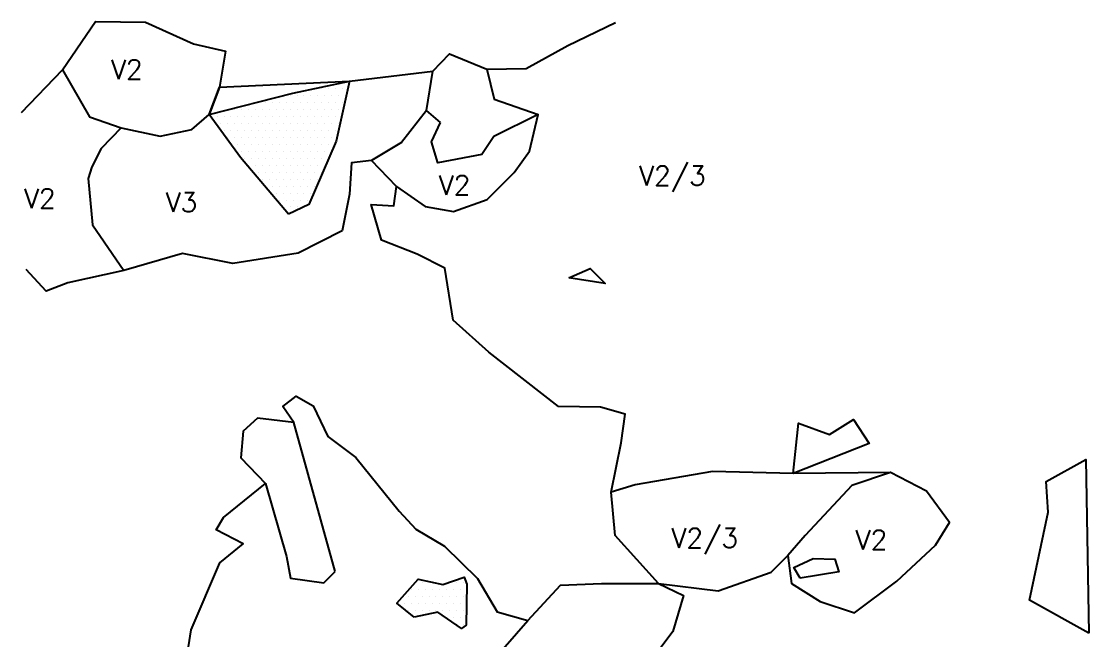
# Model space of a CAD drawing. Header units: metres. Extents: x 0.38 to 3.37, y -16.46 to -13.19.
# Drawn here: x 1.417 to 3.336, y -14.305 to -13.191 of the extents above; entities that cross this region are included whole.
import ezdxf

# ---------------------------------------------------------------- set-up
doc = ezdxf.new("R2010")
doc.units = ezdxf.units.M
doc.header["$LTSCALE"] = 25
doc.header["$MEASUREMENT"] = 0
doc.linetypes.add('GESTRICHELT', pattern=[0.75, 0.5, -0.25])
doc.layers.get('0').update_dxf_attribs({"linetype": 'CONTINUOUS'})
for name, color, linetype in [('BEFUND', 1, 'CONTINUOUS'), ('BEFUND_UNSICHER', 1, 'GESTRICHELT'), ('BEFUNDSCHRAFF', 1, 'CONTINUOUS'), ('STEINE', 4, 'CONTINUOUS'), ('STEINESCHRAFF', 4, 'CONTINUOUS')]:
    doc.layers.add(name, color=color, linetype=linetype)
doc.styles.get("Standard").update_dxf_attribs({"font": 'txt.shx'})

# ---------------------------------------------------------------- blocks, each defined once
blk = doc.blocks.new('*X1')
at = {"color": 0}
for p, q in [((194.375, -1331.25), (194.375, -1331.25)), ((195.625, -1331.25), (195.625, -1331.25)), ((196.875, -1331.25), (196.875, -1331.25)), ((198.125, -1331.25), (198.125, -1331.25)), ((199.375, -1331.25), (199.375, -1331.25)), ((184.375, -1333.75), (184.375, -1333.75)), ((185.625, -1333.75), (185.625, -1333.75)), ((186.875, -1333.75), (186.875, -1333.75)), ((188.125, -1333.75), (188.125, -1333.75)), ((188.75, -1332.5), (188.75, -1332.5)), ((189.375, -1333.75), (189.375, -1333.75)), ((190, -1332.5), (190, -1332.5)), ((190.625, -1333.75), (190.625, -1333.75)), ((191.25, -1332.5), (191.25, -1332.5)), ((191.875, -1333.75), (191.875, -1333.75)), ((192.5, -1332.5), (192.5, -1332.5)), ((193.125, -1333.75), (193.125, -1333.75)), ((193.75, -1332.5), (193.75, -1332.5)), ((194.375, -1333.75), (194.375, -1333.75)), ((195, -1332.5), (195, -1332.5)), ((195.625, -1333.75), (195.625, -1333.75)), ((196.25, -1332.5), (196.25, -1332.5)), ((196.875, -1333.75), (196.875, -1333.75)), ((197.5, -1332.5), (197.5, -1332.5)), ((198.125, -1333.75), (198.125, -1333.75)), ((198.75, -1332.5), (198.75, -1332.5)), ((199.375, -1333.75), (199.375, -1333.75)), ((200, -1332.5), (200, -1332.5)), ((180, -1335), (180, -1335)), ((181.25, -1335), (181.25, -1335)), ((182.5, -1335), (182.5, -1335)), ((183.75, -1335), (183.75, -1335)), ((185, -1335), (185, -1335)), ((186.25, -1335), (186.25, -1335)), ((187.5, -1335), (187.5, -1335)), ((188.75, -1335), (188.75, -1335)), ((190, -1335), (190, -1335)), ((191.25, -1335), (191.25, -1335)), ((192.5, -1335), (192.5, -1335)), ((193.75, -1335), (193.75, -1335)), ((195, -1335), (195, -1335)), ((196.25, -1335), (196.25, -1335)), ((197.5, -1335), (197.5, -1335)), ((198.75, -1335), (198.75, -1335)), ((176.875, -1336.25), (176.875, -1336.25)), ((177.5, -1337.5), (177.5, -1337.5)), ((178.125, -1336.25), (178.125, -1336.25)), ((178.75, -1337.5), (178.75, -1337.5)), ((179.375, -1336.25), (179.375, -1336.25)), ((180, -1337.5), (180, -1337.5)), ((180.625, -1336.25), (180.625, -1336.25)), ((181.25, -1337.5), (181.25, -1337.5)), ((181.875, -1336.25), (181.875, -1336.25)), ((182.5, -1337.5), (182.5, -1337.5)), ((183.125, -1336.25), (183.125, -1336.25)), ((183.75, -1337.5), (183.75, -1337.5)), ((184.375, -1336.25), (184.375, -1336.25)), ((185, -1337.5), (185, -1337.5)), ((185.625, -1336.25), (185.625, -1336.25)), ((186.25, -1337.5), (186.25, -1337.5)), ((186.875, -1336.25), (186.875, -1336.25)), ((187.5, -1337.5), (187.5, -1337.5)), ((188.125, -1336.25), (188.125, -1336.25)), ((188.75, -1337.5), (188.75, -1337.5)), ((189.375, -1336.25), (189.375, -1336.25)), ((190, -1337.5), (190, -1337.5)), ((190.625, -1336.25), (190.625, -1336.25)), ((191.25, -1337.5), (191.25, -1337.5)), ((191.875, -1336.25), (191.875, -1336.25)), ((192.5, -1337.5), (192.5, -1337.5)), ((193.125, -1336.25), (193.125, -1336.25)), ((193.75, -1337.5), (193.75, -1337.5)), ((194.375, -1336.25), (194.375, -1336.25)), ((195, -1337.5), (195, -1337.5)), ((195.625, -1336.25), (195.625, -1336.25)), ((196.25, -1337.5), (196.25, -1337.5)), ((196.875, -1336.25), (196.875, -1336.25)), ((197.5, -1337.5), (197.5, -1337.5)), ((198.125, -1336.25), (198.125, -1336.25)), ((198.75, -1337.5), (198.75, -1337.5)), ((178.125, -1338.75), (178.125, -1338.75)), ((179.375, -1338.75), (179.375, -1338.75)), ((180.625, -1338.75), (180.625, -1338.75)), ((181.875, -1338.75), (181.875, -1338.75)), ((183.125, -1338.75), (183.125, -1338.75)), ((184.375, -1338.75), (184.375, -1338.75)), ((185.625, -1338.75), (185.625, -1338.75)), ((186.875, -1338.75), (186.875, -1338.75)), ((188.125, -1338.75), (188.125, -1338.75)), ((189.375, -1338.75), (189.375, -1338.75)), ((190.625, -1338.75), (190.625, -1338.75)), ((191.875, -1338.75), (191.875, -1338.75)), ((193.125, -1338.75), (193.125, -1338.75)), ((194.375, -1338.75), (194.375, -1338.75)), ((195.625, -1338.75), (195.625, -1338.75)), ((196.875, -1338.75), (196.875, -1338.75)), ((198.125, -1338.75), (198.125, -1338.75)), ((178.75, -1340), (178.75, -1340)), ((179.375, -1341.25), (179.375, -1341.25)), ((180, -1340), (180, -1340)), ((180.625, -1341.25), (180.625, -1341.25)), ((181.25, -1340), (181.25, -1340)), ((181.875, -1341.25), (181.875, -1341.25)), ((182.5, -1340), (182.5, -1340)), ((183.125, -1341.25), (183.125, -1341.25)), ((183.75, -1340), (183.75, -1340)), ((184.375, -1341.25), (184.375, -1341.25)), ((185, -1340), (185, -1340)), ((185.625, -1341.25), (185.625, -1341.25)), ((186.25, -1340), (186.25, -1340)), ((186.875, -1341.25), (186.875, -1341.25)), ((187.5, -1340), (187.5, -1340)), ((188.125, -1341.25), (188.125, -1341.25)), ((188.75, -1340), (188.75, -1340)), ((189.375, -1341.25), (189.375, -1341.25)), ((190, -1340), (190, -1340)), ((190.625, -1341.25), (190.625, -1341.25)), ((191.25, -1340), (191.25, -1340)), ((191.875, -1341.25), (191.875, -1341.25)), ((192.5, -1340), (192.5, -1340)), ((193.125, -1341.25), (193.125, -1341.25)), ((193.75, -1340), (193.75, -1340)), ((194.375, -1341.25), (194.375, -1341.25)), ((195, -1340), (195, -1340)), ((195.625, -1341.25), (195.625, -1341.25)), ((196.25, -1340), (196.25, -1340)), ((196.875, -1341.25), (196.875, -1341.25)), ((197.5, -1340), (197.5, -1340)), ((181.25, -1342.5), (181.25, -1342.5)), ((181.875, -1343.75), (181.875, -1343.75)), ((182.5, -1342.5), (182.5, -1342.5)), ((183.125, -1343.75), (183.125, -1343.75)), ((183.75, -1342.5), (183.75, -1342.5)), ((184.375, -1343.75), (184.375, -1343.75)), ((185, -1342.5), (185, -1342.5)), ((185.625, -1343.75), (185.625, -1343.75)), ((186.25, -1342.5), (186.25, -1342.5)), ((186.875, -1343.75), (186.875, -1343.75)), ((187.5, -1342.5), (187.5, -1342.5)), ((188.125, -1343.75), (188.125, -1343.75)), ((188.75, -1342.5), (188.75, -1342.5)), ((189.375, -1343.75), (189.375, -1343.75)), ((190, -1342.5), (190, -1342.5)), ((190.625, -1343.75), (190.625, -1343.75)), ((191.25, -1342.5), (191.25, -1342.5)), ((191.875, -1343.75), (191.875, -1343.75)), ((192.5, -1342.5), (192.5, -1342.5)), ((193.125, -1343.75), (193.125, -1343.75)), ((193.75, -1342.5), (193.75, -1342.5)), ((194.375, -1343.75), (194.375, -1343.75)), ((195, -1342.5), (195, -1342.5)), ((195.625, -1343.75), (195.625, -1343.75)), ((196.25, -1342.5), (196.25, -1342.5)), ((196.875, -1343.75), (196.875, -1343.75)), ((197.5, -1342.5), (197.5, -1342.5)), ((182.5, -1345), (182.5, -1345)), ((183.75, -1345), (183.75, -1345)), ((185, -1345), (185, -1345)), ((186.25, -1345), (186.25, -1345)), ((187.5, -1345), (187.5, -1345)), ((188.75, -1345), (188.75, -1345)), ((190, -1345), (190, -1345)), ((191.25, -1345), (191.25, -1345)), ((192.5, -1345), (192.5, -1345)), ((193.75, -1345), (193.75, -1345)), ((195, -1345), (195, -1345)), ((196.25, -1345), (196.25, -1345)), ((184.375, -1346.25), (184.375, -1346.25)), ((185, -1347.5), (185, -1347.5)), ((185.625, -1346.25), (185.625, -1346.25)), ((186.25, -1347.5), (186.25, -1347.5)), ((186.875, -1346.25), (186.875, -1346.25)), ((187.5, -1347.5), (187.5, -1347.5)), ((188.125, -1346.25), (188.125, -1346.25)), ((188.75, -1347.5), (188.75, -1347.5)), ((189.375, -1346.25), (189.375, -1346.25)), ((190, -1347.5), (190, -1347.5)), ((190.625, -1346.25), (190.625, -1346.25)), ((191.25, -1347.5), (191.25, -1347.5)), ((191.875, -1346.25), (191.875, -1346.25)), ((192.5, -1347.5), (192.5, -1347.5)), ((193.125, -1346.25), (193.125, -1346.25)), ((193.75, -1347.5), (193.75, -1347.5)), ((194.375, -1346.25), (194.375, -1346.25)), ((195, -1347.5), (195, -1347.5)), ((195.625, -1346.25), (195.625, -1346.25)), ((185.625, -1348.75), (185.625, -1348.75)), ((186.875, -1348.75), (186.875, -1348.75)), ((188.125, -1348.75), (188.125, -1348.75)), ((189.375, -1348.75), (189.375, -1348.75)), ((190.625, -1348.75), (190.625, -1348.75)), ((191.875, -1348.75), (191.875, -1348.75)), ((193.125, -1348.75), (193.125, -1348.75)), ((194.375, -1348.75), (194.375, -1348.75)), ((187.5, -1350), (187.5, -1350)), ((188.125, -1351.25), (188.125, -1351.25)), ((188.75, -1350), (188.75, -1350)), ((189.375, -1351.25), (189.375, -1351.25)), ((190, -1350), (190, -1350)), ((190.625, -1351.25), (190.625, -1351.25)), ((191.25, -1350), (191.25, -1350)), ((191.875, -1351.25), (191.875, -1351.25)), ((192.5, -1350), (192.5, -1350)), ((193.125, -1351.25), (193.125, -1351.25)), ((193.75, -1350), (193.75, -1350)), ((188.75, -1352.5), (188.75, -1352.5)), ((190, -1352.5), (190, -1352.5)), ((191.25, -1352.5), (191.25, -1352.5)), ((213.75, -1420), (213.75, -1420)), ((215, -1420), (215, -1420)), ((218.75, -1420), (218.75, -1420)), ((220, -1420), (220, -1420)), ((221.25, -1420), (221.25, -1420)), ((211.875, -1421.25), (211.875, -1421.25)), ((213.125, -1421.25), (213.125, -1421.25)), ((214.375, -1421.25), (214.375, -1421.25)), ((215.625, -1421.25), (215.625, -1421.25)), ((216.875, -1421.25), (216.875, -1421.25)), ((218.125, -1421.25), (218.125, -1421.25)), ((219.375, -1421.25), (219.375, -1421.25)), ((220.625, -1421.25), (220.625, -1421.25)), ((209.375, -1423.75), (209.375, -1423.75)), ((210.625, -1423.75), (210.625, -1423.75)), ((211.25, -1422.5), (211.25, -1422.5)), ((211.875, -1423.75), (211.875, -1423.75)), ((212.5, -1422.5), (212.5, -1422.5)), ((213.125, -1423.75), (213.125, -1423.75)), ((213.75, -1422.5), (213.75, -1422.5)), ((214.375, -1423.75), (214.375, -1423.75)), ((215, -1422.5), (215, -1422.5)), ((215.625, -1423.75), (215.625, -1423.75)), ((216.25, -1422.5), (216.25, -1422.5)), ((216.875, -1423.75), (216.875, -1423.75)), ((217.5, -1422.5), (217.5, -1422.5)), ((218.125, -1423.75), (218.125, -1423.75)), ((218.75, -1422.5), (218.75, -1422.5)), ((219.375, -1423.75), (219.375, -1423.75)), ((220, -1422.5), (220, -1422.5)), ((220.625, -1423.75), (220.625, -1423.75)), ((221.25, -1422.5), (221.25, -1422.5)), ((211.25, -1425), (211.25, -1425)), ((212.5, -1425), (212.5, -1425)), ((213.75, -1425), (213.75, -1425)), ((215, -1425), (215, -1425)), ((216.25, -1425), (216.25, -1425)), ((217.5, -1425), (217.5, -1425)), ((218.125, -1426.25), (218.125, -1426.25)), ((218.75, -1425), (218.75, -1425)), ((219.375, -1426.25), (219.375, -1426.25)), ((220, -1425), (220, -1425)), ((220.625, -1426.25), (220.625, -1426.25)), ((221.25, -1425), (221.25, -1425)), ((220, -1427.5), (220, -1427.5)), ((221.25, -1427.5), (221.25, -1427.5))]:
    blk.add_line(p, q, dxfattribs=at)

msp = doc.modelspace()

# ---------------------------------------------------------------- linework, layer by layer
at = {"layer": 'BEFUND'}
for points in [[(1.4167, -13.355), (1.4909, -13.2785), (1.5503, -13.1912), (1.6399, -13.1926), (1.7263, -13.2317), (1.7838, -13.2447), (1.7733, -13.3093), (1.7547, -13.3586)], [(2.2541, -13.2769), (2.3248, -13.2757), (2.3999, -13.2348), (2.4856, -13.1934)], [(1.4909, -13.2785), (1.5394, -13.3627), (1.5963, -13.3828), (1.6665, -13.3974), (1.7236, -13.3854), (1.7547, -13.3586), (1.7733, -13.3093)], [(2.007, -13.2986), (2.1568, -13.281)], [(1.7733, -13.3093), (2.007, -13.2986)], [(2.1453, -13.3512), (2.1007, -13.409), (2.0466, -13.4414)], [(2.0912, -13.4879), (2.1429, -13.5243), (2.1938, -13.5332), (2.2545, -13.5116), (2.3031, -13.4629), (2.3308, -13.4244), (2.3463, -13.3588)], [(1.5963, -13.3828), (1.5605, -13.4198), (1.5435, -13.4528), (1.5368, -13.4737), (1.5446, -13.5572), (1.6012, -13.6394)], [(2.5624, -14.2023), (2.4849, -14.1159), (2.4776, -14.038), (2.4953, -13.949), (2.5027, -13.8976), (2.4585, -13.8847), (2.3831, -13.8838), (2.2578, -13.786), (2.1934, -13.7287), (2.1786, -13.6349), (2.1288, -13.6098), (2.0643, -13.5845), (2.0457, -13.5208), (2.0864, -13.523), (2.0912, -13.4879), (2.0466, -13.4414), (2.0104, -13.4458), (2.0071, -13.5018), (1.9936, -13.5679), (1.9145, -13.6078), (1.7968, -13.6266), (1.7068, -13.6089), (1.6012, -13.6394), (1.5003, -13.6614), (1.4611, -13.6765), (1.4251, -13.6371)], [(1.907, -13.9127), (1.8873, -13.8836), (1.9108, -13.8649), (1.9417, -13.8828), (1.968, -13.9374), (2.0182, -13.9753), (2.0961, -14.0719), (2.126, -14.1046), (2.1778, -14.1349), (2.2371, -14.1932), (2.2725, -14.2529), (2.3274, -14.2685)], [(2.8265, -14.1155), (2.7953, -14.1515), (2.8017, -14.2019), (2.8535, -14.2347), (2.915, -14.2549), (2.9916, -14.1977), (3.0611, -14.1333), (3.0863, -14.0922), (3.0448, -14.036), (2.9798, -14.0026), (2.9104, -14.0257), (2.8265, -14.1155)], [(1.5516, -14.7969), (1.5156, -14.7662), (1.5269, -14.752), (1.5573, -14.7756), (1.5776, -14.7889), (1.6016, -14.791), (1.6481, -14.7536), (1.7049, -14.678), (1.7163, -14.5299), (1.7068, -14.3847), (1.722, -14.2855), (1.7735, -14.1646), (1.8154, -14.1307), (1.7671, -14.1055), (1.7804, -14.0832), (1.8561, -14.0224)]]:
    msp.add_lwpolyline(points, dxfattribs=at)
at = {"layer": 'BEFUND_UNSICHER', "flags": 128}
for points in [[(2.9798, -14.0026), (2.8051, -14.0044), (2.6601, -14.0007), (2.5205, -14.0245), (2.4776, -14.038)], [(2.5624, -14.2023), (2.6698, -14.2155), (2.7651, -14.1814), (2.7953, -14.1515)]]:
    msp.add_lwpolyline(points, dxfattribs=at)
at = {"layer": 'STEINE'}
for points in [[(2.1706, -13.3732), (2.1453, -13.3512), (2.1568, -13.281), (2.187, -13.2496), (2.2541, -13.2769), (2.267, -13.3314), (2.3463, -13.3588), (2.2667, -13.3981), (2.2452, -13.4306), (2.1657, -13.4455), (2.1542, -13.4078), (2.1706, -13.3732)], [(1.897, -13.5379), (1.8109, -13.4362), (1.7547, -13.3586), (1.9051, -13.3201), (2.007, -13.2986), (1.9831, -13.4065), (1.9337, -13.5208), (1.897, -13.5379)], [(2.4015, -13.6523), (2.4398, -13.6356), (2.4666, -13.6627), (2.4015, -13.6523)], [(1.9811, -14.1803), (1.907, -13.9127), (1.8413, -13.9048), (1.8158, -13.9281), (1.8115, -13.9759), (1.8561, -14.0224), (1.8937, -14.1534), (1.9006, -14.1927), (1.9606, -14.2006), (1.9811, -14.1803)], [(2.8051, -14.0044), (2.8142, -13.9138), (2.8701, -13.9344), (2.9135, -13.9071), (2.9413, -13.95), (2.8051, -14.0044)], [(3.3364, -14.2914), (3.2297, -14.2319), (3.2635, -14.0737), (3.2597, -14.0187), (3.3312, -13.9788), (3.3364, -14.2914)], [(2.8175, -14.1923), (2.8064, -14.1734), (2.8406, -14.1568), (2.8798, -14.1585), (2.8873, -14.1809), (2.8175, -14.1923)], [(2.1233, -14.2624), (2.0923, -14.2373), (2.1307, -14.1942), (2.175, -14.2041), (2.2132, -14.1905), (2.2177, -14.2033), (2.2169, -14.2771), (2.2082, -14.2832), (2.1656, -14.2535), (2.1233, -14.2624)], [(2.2665, -14.3389), (2.3274, -14.2685), (2.3862, -14.2051), (2.4601, -14.2019), (2.5624, -14.2023), (2.6076, -14.2234), (2.5885, -14.2885), (2.5342, -14.3616), (2.4882, -14.3878)]]:
    msp.add_lwpolyline(points, dxfattribs=at)

# ---------------------------------------------------------------- block references
at = {"layer": 'STEINESCHRAFF', "xscale": 0.01, "yscale": 0.01, "zscale": 0.01}
msp.add_blockref('*X1', (0, 0), dxfattribs=at)

# ---------------------------------------------------------------- texts
at = {"layer": 'BEFUNDSCHRAFF'}
for s, p in [('V2', (1.5779, -13.2952)), ('V2/3', (2.5276, -13.4862)), ('V2', (2.1674, -13.5032)), ('V2', (1.4214, -13.5271)), ('V3', (1.6761, -13.5339)), ('V2/3', (2.5859, -14.1376)), ('V2', (2.917, -14.141))]:
    msp.add_text(s, height=0.035, dxfattribs=at).set_placement(p)

doc.saveas('drawing.dxf')
